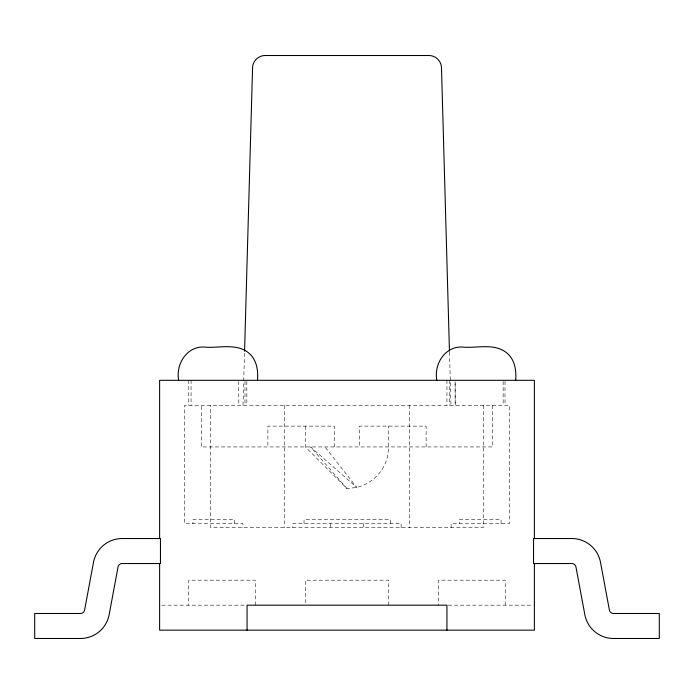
<?xml version="1.0" encoding="UTF-8"?>
<svg xmlns="http://www.w3.org/2000/svg" width="694" height="694" viewBox="0 0 694 694"><rect width="100%" height="100%" fill="white"/><g stroke="black" fill="none" stroke-linecap="round" stroke-linejoin="round"><path stroke-width="0.52" stroke-dasharray="3.47 2.6" d="M243.03 405.296L244.531 352.266M305.36 426.116L305.36 446.936L347 488.576L356.725 487.422A41.64 41.64 0 0 0 387.842 455.056L388.64 446.936L388.64 426.116M161.789 605.168L245.719 605.168M448.281 605.168L533.296 605.168M347 488.576L310.591 446.936L356.725 487.422L324.957 446.936M449.478 352.266L450.97 405.296M238.736 381.353L238.823 405.296M505.232 605.168L505.232 580.184L438.608 580.184L438.608 605.168M505.006 381.353L505.006 405.296M503.15 381.353L503.15 405.296M501.068 523.554L501.068 519.39L459.428 519.39L459.428 523.554M492.731 405.296L492.731 446.936L201.269 446.936L201.269 405.296M483.276 405.296L483.276 527.718L210.724 527.718L210.724 405.296M451.1 527.718L451.1 523.554L509.396 523.554L509.396 405.296L184.604 405.296L184.604 523.554L242.9 523.554L242.9 527.718M449.235 380.312L449.235 405.296M446.936 380.312L446.936 405.296M426.116 446.936L426.116 426.116L359.492 426.116L359.492 446.936M409.46 405.296L409.46 527.718M401.132 527.718L401.132 523.554L292.868 523.554L292.868 527.718M390.306 523.554L390.306 519.39L304.033 519.39L304.033 523.554M388.64 605.168L388.64 580.184L305.36 580.184L305.36 605.168M363.656 523.554L363.656 527.718M334.508 446.936L334.508 426.116L267.884 426.116L267.884 446.936M330.344 523.554L330.344 527.718M284.54 405.296L284.54 527.718M255.392 605.168L255.392 580.184L188.768 580.184L188.768 605.168M246.838 381.353L246.838 405.296M244.982 381.353L244.982 405.296M234.572 523.554L234.572 519.39L192.932 519.39L192.932 523.554M191.067 380.312L191.067 405.296M188.768 380.312L188.768 405.296M455.177 405.296L455.117 381.353L455.177 405.296"/><path stroke-width="1.04" d="M244.566 351.19L252.564 67.656C252.677 61.133 258.472 55.485 264.995 55.52L429.005 55.52C435.554 55.459 441.384 61.107 441.488 67.656L449.452 351.19M534.38 538.544L534.38 380.312L159.62 380.312L159.62 538.544M534.38 563.528L534.38 630.152L159.62 630.152L159.62 563.528M515.642 380.312C516.51 370.449 514.879 359.518 506.759 352.882C494.059 342.576 476.405 348.657 461.623 347C444.507 346.688 433.828 364.628 436.838 380.312M446.936 630.152L446.936 605.168L247.064 605.168L247.064 630.152M257.474 380.312C258.341 370.449 256.711 359.518 248.591 352.882C235.891 342.576 218.237 348.657 203.455 347C186.339 346.688 175.66 364.628 178.67 380.312M93.49 562.357L84.599 610.095A4.164 4.164 0 0 1 80.504 613.496L34.7 613.496L34.7 638.48L80.504 638.48A29.148 29.148 0 0 0 109.158 614.667L118.049 566.929A4.164 4.164 0 0 1 122.144 563.528L160.461 563.528L160.461 538.544L122.144 538.544A29.148 29.148 0 0 0 93.49 562.357M571.856 538.544L533.539 538.544L533.539 563.528L571.856 563.528A4.164 4.164 0 0 1 575.951 566.929L584.842 614.667A29.148 29.148 0 0 0 613.496 638.48L659.3 638.48L659.3 613.496L613.496 613.496A4.164 4.164 0 0 1 609.401 610.095L600.51 562.357A29.148 29.148 0 0 0 571.856 538.544"/></g></svg>
